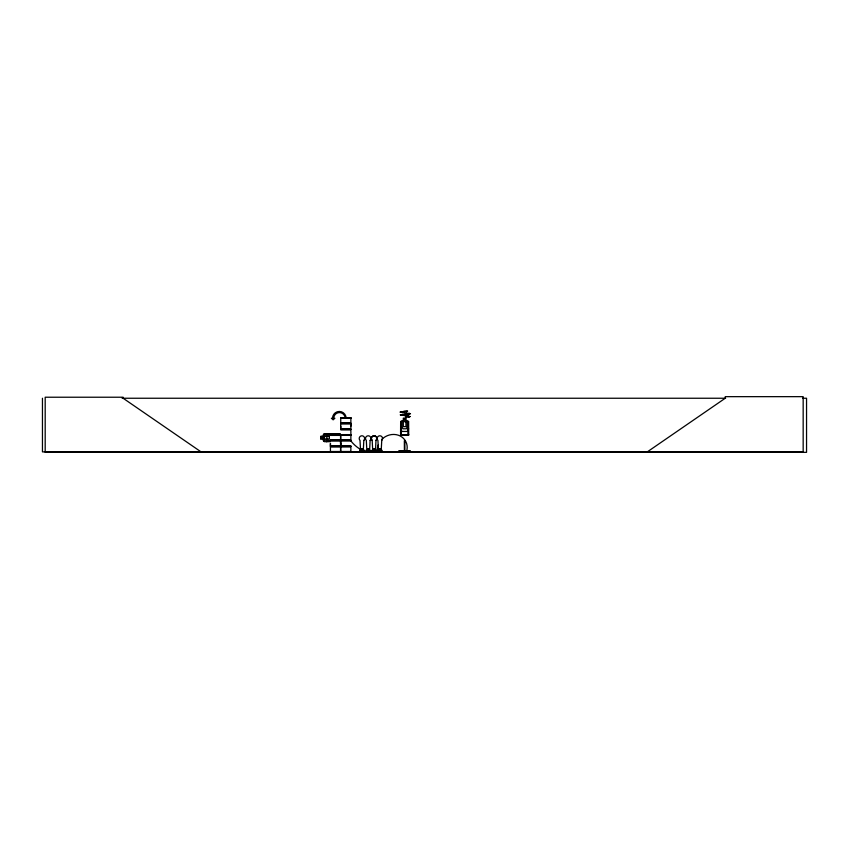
<?xml version="1.0" encoding="UTF-8"?>
<svg xmlns="http://www.w3.org/2000/svg" width="849" height="849" viewBox="0 0 849 849"><rect width="100%" height="100%" fill="white"/><g stroke="black" fill="none" stroke-linecap="round" stroke-linejoin="round"><path stroke-width="1.27" d="M330.441 445.874L330.441 443.39L330.431 445.874L340.555 445.874L340.555 440.896L330.431 440.896M340.545 443.39L340.545 440.896M350.87 445.842L340.746 445.842L340.757 443.358M340.746 428.819L340.746 423.853L350.87 423.853L350.86 428.819L340.746 428.819L340.757 426.336M350.86 426.336L350.86 423.853M376.001 440.419L375.438 450.84L372.732 450.84L372.18 440.419A2.706 2.706 0 0 1 372.18 436.588A2.706 2.706 0 0 1 376.001 436.588A2.706 2.706 0 0 1 376.001 440.419A2.706 2.706 0 0 0 376.001 436.588A2.706 2.706 0 0 0 372.18 436.588A2.706 2.706 0 0 0 372.18 440.419M361.961 449.259L362.099 449.057M368.402 449.057L368.307 449.588M374.165 449.1L373.889 449.492M379.524 449.259L380.161 449.429M361.854 449.301L362.152 449.514M407.456 415.819L400.42 414.8M379.853 449.015L379.917 449.588M398.298 451.615L398.892 451.615M408.634 428.787L407.297 431.451L401.97 431.451L400.643 428.787M359.689 451.87L359.912 450.119L360.199 451.243M360.485 451.87L360.963 451.88M362.714 451.87L363.722 451.53L363.945 450.119M363.393 451.859L363.966 450.119L363.988 451.88M366.28 451.859L366.004 451.243L370.143 451.243M370.578 451.859L370.058 451.87M375.322 451.859L376.139 450.119L375.799 451.243M376.394 451.88L374.812 451.87L375.407 451.859M382.103 451.859L377.296 451.87L378.145 450.119M377.847 451.88L378.643 451.88M378.919 451.859L377.826 451.53M380.893 451.689L381.116 451.88M380.639 451.87L381.753 451.243L377.593 451.243M400.643 421.688L401.535 420.796L407.743 420.796L408.634 421.688L408.677 435.24L400.569 435.24L400.643 421.688L401.386 421.72L401.301 435.24M404.962 415.522L401.481 415.257M340.746 451.626L340.746 446.839L350.87 446.839L350.87 451.626L330.41 451.87M647.299 451.88L725.237 398.245L725.237 396.663L803.165 396.663L803.165 451.88L42.45 451.88L42.45 398.245M400.526 414.928L409.887 413.654L409.239 413.293M403.859 411.33L407.669 411.096L400.017 412.094L402.659 412.593L400.537 412.158L404.082 411.436M400.537 412.158L401.068 411.776M407.424 415.84L410.025 416.583L408.242 417.008M409.42 416.626L404.793 415.639M359.456 451.87L359.689 451.243L363.828 451.243M359.934 451.88L364.179 451.859M360.719 451.88L359.912 451.53M362.916 451.88L363.51 451.87M368.986 451.88L370.291 451.88M381.626 451.88L381.859 450.119L381.541 451.243M399.083 450.83L409.897 450.851L399.083 450.83L399.126 451.88M408.815 416.275L407.053 415.946M410.025 416.583L405.949 417.305M400.325 414.917L410.492 413.696L406.257 413.007M122.129 398.245L725.64 398.245M802.57 398.245L806.55 398.245L806.55 452.337L45.188 452.337L45.188 397.226L123.126 397.226L123.126 398.245L201.054 451.88M405.62 417.305L406.247 417.305M340.757 418.355L350.86 418.355M408.592 421.72L407.86 421.72L407.945 435.24M340.682 423.195L350.945 423.195M340.682 423.502L350.945 423.502M340.682 429.169L350.945 429.169M340.682 429.477L350.945 429.477M340.746 429.817L350.87 429.817L350.87 434.614L340.736 434.624M331.492 433.775L324.392 433.775L323.501 434.667L323.501 440.78M339.144 433.775L339.929 433.775M339.929 434.338L326.632 434.423L326.632 433.69M400.569 434.455L401.471 434.455L401.471 435.24M408.677 434.455L407.775 434.455L407.775 435.24M401.471 434.677L407.775 434.677M330.42 434.911L340.566 434.911M329.359 435.102L324.392 435.102L323.501 436.439L320.837 436.439L320.837 438.922M330.42 435.113L340.566 435.081L340.545 439.899L330.431 439.899M330.441 435.399L340.545 435.399M340.757 435.367L350.86 435.367M329.359 440.249L324.392 440.249L323.501 438.922L320.752 439.007L320.752 436.344L323.416 436.344L323.416 434.624L324.35 433.69L339.929 433.69L339.929 434.508L339.144 434.508L339.144 433.606M330.367 440.249L350.945 440.217M330.367 440.557L350.945 440.525M330.261 440.896L326.632 440.896L326.632 441.629M350.87 440.864L340.746 440.864L340.746 445.842M330.346 441.671L324.36 441.671L323.416 440.822L323.416 439.007M330.367 446.213L350.945 446.181M350.945 446.489L330.367 446.521M369.931 450.119L369.931 451.243M360.889 451.021L362.693 451.021M367.203 451.021L369.007 451.021M373.061 451.021L374.865 451.021M378.813 451.021L380.607 451.021M376.001 451.243L371.841 451.243L373.189 451.838L371.586 451.88L376.139 451.53M377.625 451.435L361.398 451.88M330.441 451.53L350.86 451.498M370.27 451.53L365.664 451.848L367.235 451.859M410.035 451.615L410.629 451.615M398.223 451.732L410.704 451.732M402.373 412.55L406.438 412.985M331.503 433.69L334.145 434.603M376.118 451.859L375.82 450.119M409.802 450.83L409.802 451.88M408.507 434.455L408.507 435.24M404.846 450.904L404.899 440.769L404.347 440.769L404.4 450.904M380.469 451.243L380.469 448.877L379.227 448.877L379.227 451.243M378.113 450.119L378.145 451.243M377.656 451.243L377.625 451.88M374.727 451.243L374.727 448.877L373.486 448.877L373.486 451.243M372.393 451.243L372.053 450.119L371.904 451.53M368.869 451.243L368.869 448.877L367.628 448.877L367.628 451.243M366.535 451.243L366.195 450.119L366.089 451.53M362.555 451.243L362.555 448.877L361.313 448.877L361.313 451.243M343.739 451.88L335.631 451.88M340.555 451.668L340.545 446.871L330.431 446.871L330.431 451.668M326.876 433.69L326.876 441.671M363.807 451.243A19.601 9.986 34.8 0 1 362.332 450.501M360.878 449.673A19.601 9.986 34.8 0 1 350.159 439.888M381.742 439.442A15.314 13.817 -29.8 0 1 400.134 435.962A15.314 13.817 -29.8 0 1 406.438 451.88M377.349 451.243A15.314 13.817 -29.8 0 1 378.176 444.993M346.148 418.27A6.813 6.813 0 0 0 339.335 411.447A6.813 6.813 0 0 0 332.511 418.27L331.386 418.27L333.137 419.841L334.877 418.27L333.753 418.27A5.688 5.688 0 0 1 339.441 412.572A5.688 5.688 0 0 1 345.14 418.27M363.828 440.419L363.266 450.84L360.57 450.84L360.008 440.419A2.706 2.706 0 0 1 360.008 436.588A2.706 2.706 0 0 1 363.828 436.588A2.706 2.706 0 0 1 363.828 440.419M370.143 440.419L369.58 450.84L366.874 450.84L366.322 440.419A2.706 2.706 0 0 1 366.322 436.588A2.706 2.706 0 0 1 370.143 436.588A2.706 2.706 0 0 1 370.143 440.419M381.753 440.419L381.19 450.84L378.484 450.84L377.922 440.419A2.706 2.706 0 0 1 377.922 436.588A2.706 2.706 0 0 1 381.753 436.588A2.706 2.706 0 0 1 381.753 440.419M407.297 426.654L406.416 428.787L402.861 428.787L401.97 426.654L401.97 421.688L403.307 420.796L403.307 418.143L405.971 418.143L405.971 420.796L407.297 421.688L407.297 426.654M350.87 417.835L340.746 417.835L350.881 417.857M350.881 418.058L340.736 418.048L340.757 422.855L350.87 422.855L350.87 418.058M405.525 418.578L403.753 418.578L403.753 419.47L405.525 419.47L405.525 418.578M405.971 421.688L403.307 421.688L403.307 426.654L405.971 426.654L405.971 421.688M350.87 434.805L340.746 434.805L350.881 434.826M350.881 435.07L340.736 435.07L340.757 439.867L350.87 439.867L350.87 435.081M329.359 436.439L324.392 436.439L324.392 438.922L329.359 438.922L329.359 436.439M322.174 436.885L321.283 436.885L321.283 438.477L322.174 438.477L322.174 436.885"/></g></svg>
